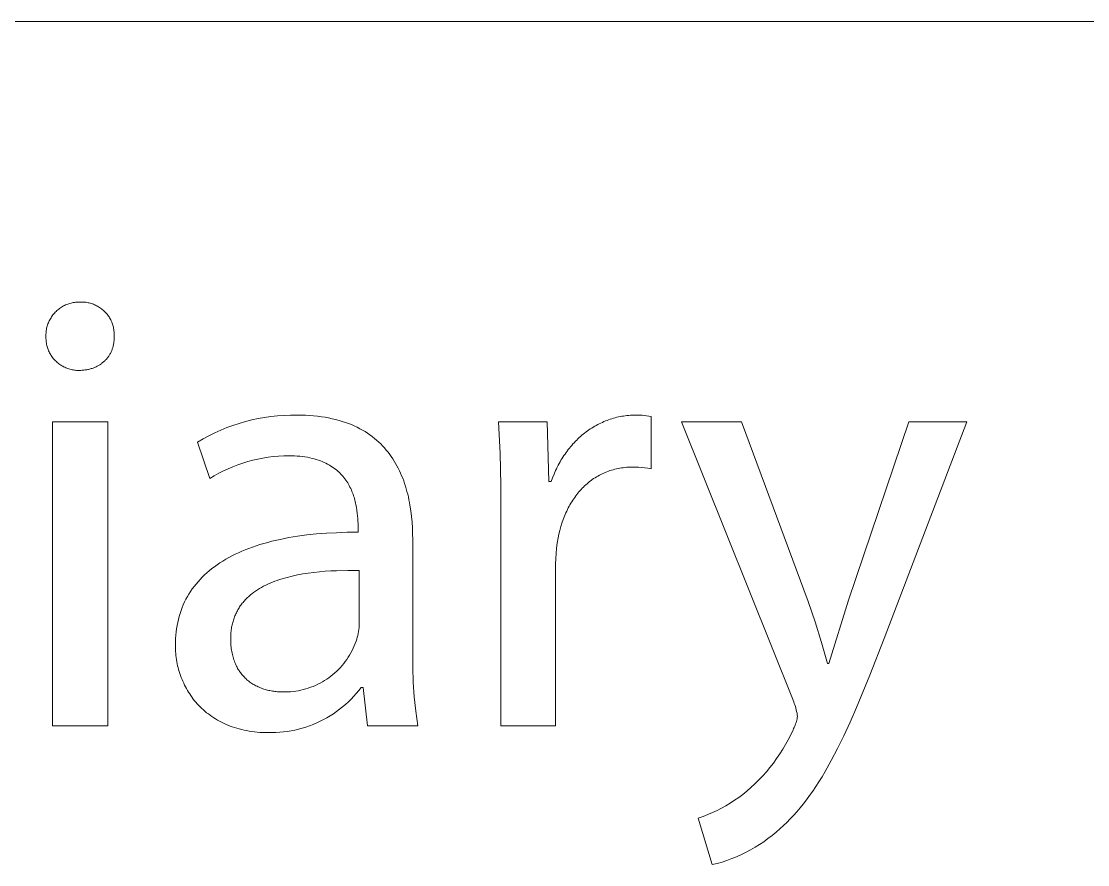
# Model space of a CAD drawing. Header units: millimetres. Extents: x -2542 to 6192, y -257 to 5845.
# Drawn here: x 5660.4 to 5808.9, y 602.4 to 719.8 of the extents above; entities that cross this region are included whole.
import ezdxf

# ---------------------------------------------------------------- set-up
doc = ezdxf.new("R2010")
doc.units = ezdxf.units.MM
doc.header["$MEASUREMENT"] = 0
doc.layers.add('Domyślny', color=7, linetype='Continuous', true_color=0x000000)

msp = doc.modelspace()

# ---------------------------------------------------------------- linework, layer by layer
at = {"layer": 'Domyślny', "color": 18, "lineweight": 15, "true_color": 0x000000}
for p, q in [((6183.9, 719.77), (2891.58, 719.77)), ((5666.82, 680.4), (5666.97, 680.45)), ((5666.97, 680.45), (5667.12, 680.5)), ((5667.12, 680.5), (5667.28, 680.54)), ((5667.28, 680.54), (5667.43, 680.58)), ((5667.43, 680.58), (5667.59, 680.61)), ((5667.59, 680.61), (5667.75, 680.64)), ((5667.75, 680.64), (5667.91, 680.66)), ((5667.91, 680.66), (5668.07, 680.67)), ((5668.07, 680.67), (5668.23, 680.68)), ((5668.23, 680.68), (5668.39, 680.68)), ((5668.39, 680.68), (5668.55, 680.68)), ((5668.55, 680.68), (5668.71, 680.69)), ((5668.71, 680.69), (5668.87, 680.69)), ((5668.87, 680.69), (5669.02, 680.68)), ((5669.02, 680.68), (5669.18, 680.67)), ((5669.18, 680.67), (5669.34, 680.65)), ((5669.34, 680.65), (5669.49, 680.63)), ((5669.49, 680.63), (5669.65, 680.6)), ((5669.65, 680.6), (5669.8, 680.56)), ((5669.8, 680.56), (5669.96, 680.53)), ((5669.96, 680.53), (5670.11, 680.48)), ((5670.11, 680.48), (5670.26, 680.43)), ((5670.26, 680.43), (5670.41, 680.38)), ((5664.76, 678.91), (5664.86, 679.03)), ((5664.86, 679.03), (5664.97, 679.15)), ((5664.97, 679.15), (5665.08, 679.27)), ((5665.08, 679.27), (5665.19, 679.38)), ((5665.19, 679.38), (5665.31, 679.49)), ((5665.31, 679.49), (5665.43, 679.6)), ((5665.43, 679.6), (5665.56, 679.7)), ((5665.56, 679.7), (5665.68, 679.8)), ((5665.68, 679.8), (5665.82, 679.89)), ((5665.82, 679.89), (5665.95, 679.98)), ((5665.95, 679.98), (5666.09, 680.06)), ((5666.09, 680.06), (5666.23, 680.14)), ((5666.23, 680.14), (5666.37, 680.21)), ((5666.37, 680.21), (5666.52, 680.28)), ((5666.52, 680.28), (5666.67, 680.34)), ((5666.67, 680.34), (5666.82, 680.4)), ((5670.41, 680.38), (5670.55, 680.32)), ((5670.55, 680.32), (5670.69, 680.25)), ((5670.69, 680.25), (5670.84, 680.18)), ((5670.84, 680.18), (5670.98, 680.11)), ((5670.98, 680.11), (5671.11, 680.03)), ((5671.11, 680.03), (5671.25, 679.94)), ((5671.25, 679.94), (5671.38, 679.86)), ((5671.38, 679.86), (5671.5, 679.76)), ((5671.5, 679.76), (5671.63, 679.66)), ((5671.63, 679.66), (5671.75, 679.56)), ((5671.75, 679.56), (5671.86, 679.46)), ((5671.86, 679.46), (5671.98, 679.35)), ((5671.98, 679.35), (5672.09, 679.23)), ((5672.09, 679.23), (5672.19, 679.12)), ((5672.19, 679.12), (5672.29, 678.99)), ((5672.29, 678.99), (5672.39, 678.87)), ((5663.96, 677.34), (5664.01, 677.5)), ((5664.01, 677.5), (5664.06, 677.65)), ((5664.06, 677.65), (5664.12, 677.8)), ((5664.12, 677.8), (5664.18, 677.95)), ((5664.18, 677.95), (5664.25, 678.09)), ((5664.25, 678.09), (5664.32, 678.23)), ((5664.32, 678.23), (5664.4, 678.37)), ((5664.4, 678.37), (5664.49, 678.51)), ((5664.49, 678.51), (5664.57, 678.65)), ((5664.57, 678.65), (5664.67, 678.78)), ((5664.67, 678.78), (5664.76, 678.91)), ((5672.39, 678.87), (5672.48, 678.74)), ((5672.48, 678.74), (5672.57, 678.61)), ((5672.57, 678.61), (5672.65, 678.48)), ((5672.65, 678.48), (5672.73, 678.34)), ((5672.73, 678.34), (5672.81, 678.2)), ((5672.81, 678.2), (5672.87, 678.06)), ((5672.87, 678.06), (5672.94, 677.91)), ((5672.94, 677.91), (5673, 677.77)), ((5673, 677.77), (5673.05, 677.62)), ((5673.05, 677.62), (5673.1, 677.47)), ((5673.1, 677.47), (5673.14, 677.32)), ((5663.78, 676.23), (5663.79, 676.39)), ((5663.78, 676.07), (5663.78, 676.23)), ((5663.78, 675.91), (5663.78, 676.07)), ((5663.79, 676.39), (5663.81, 676.55)), ((5663.81, 676.55), (5663.83, 676.71)), ((5663.83, 676.71), (5663.85, 676.87)), ((5663.85, 676.87), (5663.88, 677.03)), ((5663.88, 677.03), (5663.92, 677.19)), ((5663.92, 677.19), (5663.96, 677.34)), ((5673.14, 677.32), (5673.18, 677.17)), ((5673.18, 677.17), (5673.21, 677.01)), ((5673.21, 677.01), (5673.24, 676.86)), ((5673.24, 676.86), (5673.26, 676.7)), ((5673.26, 676.7), (5673.28, 676.54)), ((5673.28, 676.54), (5673.29, 676.39)), ((5673.29, 676.39), (5673.3, 676.23)), ((5673.3, 676.07), (5673.29, 675.91)), ((5673.3, 676.23), (5673.3, 676.07)), ((5663.78, 675.76), (5663.78, 675.91)), ((5663.78, 675.6), (5663.78, 675.76)), ((5663.79, 675.44), (5663.78, 675.6)), ((5663.8, 675.28), (5663.79, 675.44)), ((5663.82, 675.13), (5663.8, 675.28)), ((5663.84, 674.97), (5663.82, 675.13)), ((5663.87, 674.82), (5663.84, 674.97)), ((5663.9, 674.66), (5663.87, 674.82)), ((5663.94, 674.51), (5663.9, 674.66)), ((5663.98, 674.36), (5663.94, 674.51)), ((5673.13, 674.49), (5673.1, 674.38)), ((5673.16, 674.6), (5673.13, 674.49)), ((5673.19, 674.72), (5673.16, 674.6)), ((5673.21, 674.83), (5673.19, 674.72)), ((5673.23, 674.95), (5673.21, 674.83)), ((5673.25, 675.07), (5673.23, 674.95)), ((5673.26, 675.18), (5673.25, 675.07)), ((5673.28, 675.3), (5673.26, 675.18)), ((5673.29, 675.54), (5673.28, 675.42)), ((5673.28, 675.42), (5673.28, 675.3)), ((5673.29, 675.91), (5673.29, 675.79)), ((5673.29, 675.79), (5673.29, 675.67)), ((5673.29, 675.67), (5673.29, 675.54)), ((5664.03, 674.21), (5663.98, 674.36)), ((5664.09, 674.07), (5664.03, 674.21)), ((5664.15, 673.92), (5664.09, 674.07)), ((5664.21, 673.78), (5664.15, 673.92)), ((5664.28, 673.64), (5664.21, 673.78)), ((5664.36, 673.5), (5664.28, 673.64)), ((5664.44, 673.36), (5664.36, 673.5)), ((5664.52, 673.23), (5664.44, 673.36)), ((5664.61, 673.1), (5664.52, 673.23)), ((5664.7, 672.97), (5664.61, 673.1)), ((5672.46, 673.06), (5672.39, 672.97)), ((5672.53, 673.16), (5672.46, 673.06)), ((5672.59, 673.25), (5672.53, 673.16)), ((5672.65, 673.34), (5672.59, 673.25)), ((5672.7, 673.44), (5672.65, 673.34)), ((5672.76, 673.54), (5672.7, 673.44)), ((5672.81, 673.64), (5672.76, 673.54)), ((5672.86, 673.74), (5672.81, 673.64)), ((5672.91, 673.84), (5672.86, 673.74)), ((5672.95, 673.95), (5672.91, 673.84)), ((5672.99, 674.06), (5672.95, 673.95)), ((5673.03, 674.16), (5672.99, 674.06)), ((5673.07, 674.27), (5673.03, 674.16)), ((5673.1, 674.38), (5673.07, 674.27)), ((5664.8, 672.85), (5664.7, 672.97)), ((5664.9, 672.73), (5664.8, 672.85)), ((5665.01, 672.61), (5664.9, 672.73)), ((5665.11, 672.5), (5665.01, 672.61)), ((5665.23, 672.39), (5665.11, 672.5)), ((5665.35, 672.28), (5665.23, 672.39)), ((5665.47, 672.18), (5665.35, 672.28)), ((5665.59, 672.09), (5665.47, 672.18)), ((5665.72, 671.99), (5665.59, 672.09)), ((5665.85, 671.91), (5665.72, 671.99)), ((5665.98, 671.82), (5665.85, 671.91)), ((5666.12, 671.74), (5665.98, 671.82)), ((5666.25, 671.67), (5666.12, 671.74)), ((5666.4, 671.6), (5666.25, 671.67)), ((5666.54, 671.54), (5666.4, 671.6)), ((5666.69, 671.48), (5666.54, 671.54)), ((5670.46, 671.54), (5670.34, 671.5)), ((5670.57, 671.59), (5670.46, 671.54)), ((5670.68, 671.63), (5670.57, 671.59)), ((5670.79, 671.69), (5670.68, 671.63)), ((5670.9, 671.74), (5670.79, 671.69)), ((5671.01, 671.79), (5670.9, 671.74)), ((5671.11, 671.85), (5671.01, 671.79)), ((5671.21, 671.91), (5671.11, 671.85)), ((5671.31, 671.97), (5671.21, 671.91)), ((5671.41, 672.04), (5671.31, 671.97)), ((5671.5, 672.11), (5671.41, 672.04)), ((5671.59, 672.17), (5671.5, 672.11)), ((5671.68, 672.25), (5671.59, 672.17)), ((5671.77, 672.32), (5671.68, 672.25)), ((5671.86, 672.39), (5671.77, 672.32)), ((5671.94, 672.47), (5671.86, 672.39)), ((5672.02, 672.55), (5671.94, 672.47)), ((5672.1, 672.63), (5672.02, 672.55)), ((5672.18, 672.71), (5672.1, 672.63)), ((5672.25, 672.8), (5672.18, 672.71)), ((5672.32, 672.89), (5672.25, 672.8)), ((5672.39, 672.97), (5672.32, 672.89)), ((5666.83, 671.42), (5666.69, 671.48)), ((5666.98, 671.37), (5666.83, 671.42)), ((5667.13, 671.33), (5666.98, 671.37)), ((5667.29, 671.29), (5667.13, 671.33)), ((5667.44, 671.26), (5667.29, 671.29)), ((5667.59, 671.23), (5667.44, 671.26)), ((5667.75, 671.21), (5667.59, 671.23)), ((5667.91, 671.19), (5667.75, 671.21)), ((5668.06, 671.18), (5667.91, 671.19)), ((5668.22, 671.17), (5668.06, 671.18)), ((5668.38, 671.17), (5668.22, 671.17)), ((5668.52, 671.17), (5668.38, 671.17)), ((5668.66, 671.18), (5668.52, 671.17)), ((5668.8, 671.19), (5668.66, 671.18)), ((5668.94, 671.2), (5668.8, 671.19)), ((5669.08, 671.21), (5668.94, 671.2)), ((5669.21, 671.23), (5669.08, 671.21)), ((5669.35, 671.24), (5669.21, 671.23)), ((5669.48, 671.27), (5669.35, 671.24)), ((5669.61, 671.29), (5669.48, 671.27)), ((5669.73, 671.32), (5669.61, 671.29)), ((5669.86, 671.35), (5669.73, 671.32)), ((5669.98, 671.38), (5669.86, 671.35)), ((5670.1, 671.42), (5669.98, 671.38)), ((5670.22, 671.46), (5670.1, 671.42)), ((5670.34, 671.5), (5670.22, 671.46)), ((5691.57, 664.04), (5692.45, 664.27)), ((5692.45, 664.27), (5693.34, 664.46)), ((5693.34, 664.46), (5694.23, 664.62)), ((5694.23, 664.62), (5695.13, 664.75)), ((5695.13, 664.75), (5696.04, 664.85)), ((5696.04, 664.85), (5696.95, 664.91)), ((5696.95, 664.91), (5697.86, 664.95)), ((5697.86, 664.95), (5698.77, 664.95)), ((5698.77, 664.95), (5699.37, 664.94)), ((5699.37, 664.94), (5699.95, 664.93)), ((5699.95, 664.93), (5700.52, 664.89)), ((5700.52, 664.89), (5701.08, 664.85)), ((5701.08, 664.85), (5701.62, 664.79)), ((5701.62, 664.79), (5702.15, 664.73)), ((5702.15, 664.73), (5702.67, 664.65)), ((5702.67, 664.65), (5703.17, 664.56)), ((5703.17, 664.56), (5703.66, 664.45)), ((5703.66, 664.45), (5704.14, 664.34)), ((5704.14, 664.34), (5704.61, 664.22)), ((5704.61, 664.22), (5705.06, 664.08)), ((5741.52, 664.04), (5741.74, 664.13)), ((5741.74, 664.13), (5741.96, 664.22)), ((5741.96, 664.22), (5742.18, 664.3)), ((5742.18, 664.3), (5742.41, 664.37)), ((5742.41, 664.37), (5742.63, 664.45)), ((5742.63, 664.45), (5742.86, 664.51)), ((5742.86, 664.51), (5743.09, 664.58)), ((5743.09, 664.58), (5743.32, 664.64)), ((5743.32, 664.64), (5743.55, 664.69)), ((5743.55, 664.69), (5743.78, 664.74)), ((5743.78, 664.74), (5744.02, 664.78)), ((5744.02, 664.78), (5744.25, 664.82)), ((5744.25, 664.82), (5744.49, 664.85)), ((5744.49, 664.85), (5744.73, 664.88)), ((5744.73, 664.88), (5744.97, 664.9)), ((5744.97, 664.9), (5745.21, 664.92)), ((5745.21, 664.92), (5745.45, 664.93)), ((5745.45, 664.93), (5745.69, 664.94)), ((5745.69, 664.94), (5745.93, 664.94)), ((5745.93, 664.94), (5746.24, 664.94)), ((5746.24, 664.94), (5746.55, 664.94)), ((5746.55, 664.94), (5746.86, 664.92)), ((5746.86, 664.92), (5747.17, 664.89)), ((5747.17, 664.89), (5747.47, 664.85)), ((5747.47, 664.85), (5747.78, 664.8)), ((5747.78, 664.8), (5748.08, 664.74)), ((5748.08, 664.74), (5748.08, 657.47)), ((5664.71, 664.02), (5672.42, 664.02)), ((5664.71, 621.7), (5664.71, 664.02)), ((5672.42, 664.02), (5672.42, 621.7)), ((5687.3, 662.48), (5688.13, 662.85)), ((5688.13, 662.85), (5688.97, 663.2)), ((5688.97, 663.2), (5689.83, 663.51)), ((5689.83, 663.51), (5690.69, 663.79)), ((5690.69, 663.79), (5691.57, 664.04)), ((5705.06, 664.08), (5705.5, 663.94)), ((5705.5, 663.94), (5705.93, 663.78)), ((5705.93, 663.78), (5706.34, 663.62)), ((5706.34, 663.62), (5706.74, 663.44)), ((5706.74, 663.44), (5707.13, 663.26)), ((5707.13, 663.26), (5707.51, 663.06)), ((5707.51, 663.06), (5707.88, 662.86)), ((5707.88, 662.86), (5708.24, 662.65)), ((5708.24, 662.65), (5708.58, 662.43)), ((5727.05, 659.62), (5726.82, 664.01)), ((5726.82, 664.01), (5733.6, 664.01)), ((5733.6, 664.01), (5733.83, 655.7)), ((5739.03, 662.6), (5739.22, 662.74)), ((5739.22, 662.74), (5739.42, 662.88)), ((5739.42, 662.88), (5739.62, 663.02)), ((5739.62, 663.02), (5739.82, 663.15)), ((5739.82, 663.15), (5740.03, 663.27)), ((5740.03, 663.27), (5740.24, 663.4)), ((5740.24, 663.4), (5740.44, 663.51)), ((5740.44, 663.51), (5740.65, 663.63)), ((5740.65, 663.63), (5740.87, 663.74)), ((5740.87, 663.74), (5741.08, 663.84)), ((5741.08, 663.84), (5741.3, 663.94)), ((5741.3, 663.94), (5741.52, 664.04)), ((5767.96, 625.02), (5752.31, 664.02)), ((5752.31, 664.02), (5760.68, 664.02)), ((5760.68, 664.02), (5769.96, 639.01)), ((5775.58, 639.18), (5783.98, 664.02)), ((5792.09, 664.02), (5780.58, 633.86)), ((5783.98, 664.02), (5792.09, 664.02)), ((5684.89, 661.2), (5685.68, 661.65)), ((5686.61, 656.14), (5684.89, 661.2)), ((5685.68, 661.65), (5686.48, 662.08)), ((5686.48, 662.08), (5687.3, 662.48)), ((5708.58, 662.43), (5708.92, 662.2)), ((5708.92, 662.2), (5709.24, 661.96)), ((5709.24, 661.96), (5709.55, 661.71)), ((5709.55, 661.71), (5709.85, 661.46)), ((5709.85, 661.46), (5710.14, 661.2)), ((5710.14, 661.2), (5710.42, 660.93)), ((5737.21, 660.93), (5737.38, 661.11)), ((5737.38, 661.11), (5737.55, 661.3)), ((5737.55, 661.3), (5737.73, 661.47)), ((5737.73, 661.47), (5737.9, 661.64)), ((5737.9, 661.64), (5738.08, 661.81)), ((5738.08, 661.81), (5738.27, 661.98)), ((5738.27, 661.98), (5738.45, 662.14)), ((5738.45, 662.14), (5738.64, 662.3)), ((5738.64, 662.3), (5738.83, 662.45)), ((5738.83, 662.45), (5739.03, 662.6)), ((5710.42, 660.93), (5710.69, 660.66)), ((5710.69, 660.66), (5710.95, 660.37)), ((5710.95, 660.37), (5711.2, 660.08)), ((5711.2, 660.08), (5711.44, 659.79)), ((5711.44, 659.79), (5711.68, 659.48)), ((5736.1, 659.53), (5736.25, 659.74)), ((5736.25, 659.74), (5736.4, 659.95)), ((5736.4, 659.95), (5736.56, 660.15)), ((5736.56, 660.15), (5736.71, 660.35)), ((5736.71, 660.35), (5736.88, 660.55)), ((5736.88, 660.55), (5737.04, 660.74)), ((5737.04, 660.74), (5737.21, 660.93)), ((5691.21, 658.27), (5690.52, 658.03)), ((5691.9, 658.48), (5691.21, 658.27)), ((5692.6, 658.66), (5691.9, 658.48)), ((5693.31, 658.83), (5692.6, 658.66)), ((5694.02, 658.96), (5693.31, 658.83)), ((5694.74, 659.08), (5694.02, 658.96)), ((5695.46, 659.17), (5694.74, 659.08)), ((5696.18, 659.23), (5695.46, 659.17)), ((5696.91, 659.27), (5696.18, 659.23)), ((5697.63, 659.28), (5696.91, 659.27)), ((5698.03, 659.27), (5697.63, 659.28)), ((5698.42, 659.26), (5698.03, 659.27)), ((5698.8, 659.24), (5698.42, 659.26)), ((5699.17, 659.21), (5698.8, 659.24)), ((5699.52, 659.17), (5699.17, 659.21)), ((5699.87, 659.12), (5699.52, 659.17)), ((5700.21, 659.07), (5699.87, 659.12)), ((5700.53, 659), (5700.21, 659.07)), ((5700.85, 658.93), (5700.53, 659)), ((5701.16, 658.85), (5700.85, 658.93)), ((5701.45, 658.77), (5701.16, 658.85)), ((5701.74, 658.68), (5701.45, 658.77)), ((5702.02, 658.58), (5701.74, 658.68)), ((5702.28, 658.47), (5702.02, 658.58)), ((5702.54, 658.36), (5702.28, 658.47)), ((5702.79, 658.24), (5702.54, 658.36)), ((5703.03, 658.12), (5702.79, 658.24)), ((5711.68, 659.48), (5711.9, 659.17)), ((5711.9, 659.17), (5712.11, 658.86)), ((5712.11, 658.86), (5712.31, 658.54)), ((5712.31, 658.54), (5712.5, 658.21)), ((5712.5, 658.21), (5712.69, 657.88)), ((5727.16, 655.21), (5727.05, 659.62)), ((5735.15, 657.96), (5735.27, 658.2)), ((5735.27, 658.2), (5735.4, 658.43)), ((5735.4, 658.43), (5735.53, 658.66)), ((5735.53, 658.66), (5735.67, 658.88)), ((5735.67, 658.88), (5735.81, 659.1)), ((5735.81, 659.1), (5735.95, 659.32)), ((5735.95, 659.32), (5736.1, 659.53)), ((5687.87, 656.86), (5687.23, 656.51)), ((5688.52, 657.19), (5687.87, 656.86)), ((5689.17, 657.49), (5688.52, 657.19)), ((5689.84, 657.77), (5689.17, 657.49)), ((5690.52, 658.03), (5689.84, 657.77)), ((5703.27, 657.99), (5703.03, 658.12)), ((5703.49, 657.86), (5703.27, 657.99)), ((5703.7, 657.72), (5703.49, 657.86)), ((5703.91, 657.57), (5703.7, 657.72)), ((5704.11, 657.42), (5703.91, 657.57)), ((5704.3, 657.27), (5704.11, 657.42)), ((5704.49, 657.11), (5704.3, 657.27)), ((5704.66, 656.94), (5704.49, 657.11)), ((5704.83, 656.78), (5704.66, 656.94)), ((5704.99, 656.61), (5704.83, 656.78)), ((5712.69, 657.88), (5712.87, 657.54)), ((5712.87, 657.54), (5713.03, 657.2)), ((5713.03, 657.2), (5713.19, 656.85)), ((5713.19, 656.85), (5713.34, 656.5)), ((5734.37, 656.22), (5734.57, 656.73)), ((5734.57, 656.73), (5734.79, 657.23)), ((5734.79, 657.23), (5734.91, 657.48)), ((5734.91, 657.48), (5735.02, 657.72)), ((5735.02, 657.72), (5735.15, 657.96)), ((5741.08, 656.68), (5740.88, 656.58)), ((5741.29, 656.78), (5741.08, 656.68)), ((5741.5, 656.88), (5741.29, 656.78)), ((5741.71, 656.97), (5741.5, 656.88)), ((5741.92, 657.06), (5741.71, 656.97)), ((5742.14, 657.14), (5741.92, 657.06)), ((5742.36, 657.22), (5742.14, 657.14)), ((5742.59, 657.29), (5742.36, 657.22)), ((5742.81, 657.35), (5742.59, 657.29)), ((5743.04, 657.41), (5742.81, 657.35)), ((5743.27, 657.47), (5743.04, 657.41)), ((5743.5, 657.52), (5743.27, 657.47)), ((5743.74, 657.56), (5743.5, 657.52)), ((5743.98, 657.6), (5743.74, 657.56)), ((5744.22, 657.63), (5743.98, 657.6)), ((5744.46, 657.66), (5744.22, 657.63)), ((5744.71, 657.68), (5744.46, 657.66)), ((5744.96, 657.69), (5744.71, 657.68)), ((5745.21, 657.7), (5744.96, 657.69)), ((5745.47, 657.7), (5745.21, 657.7)), ((5745.9, 657.7), (5745.47, 657.7)), ((5746.34, 657.68), (5745.9, 657.7)), ((5746.78, 657.65), (5746.34, 657.68)), ((5747.22, 657.6), (5746.78, 657.65)), ((5747.65, 657.54), (5747.22, 657.6)), ((5748.08, 657.47), (5747.65, 657.54)), ((5687.23, 656.51), (5686.61, 656.14)), ((5705.15, 656.43), (5704.99, 656.61)), ((5705.29, 656.25), (5705.15, 656.43)), ((5705.43, 656.07), (5705.29, 656.25)), ((5705.57, 655.89), (5705.43, 656.07)), ((5705.69, 655.7), (5705.57, 655.89)), ((5705.82, 655.51), (5705.69, 655.7)), ((5705.93, 655.32), (5705.82, 655.51)), ((5706.04, 655.13), (5705.93, 655.32)), ((5713.34, 656.5), (5713.49, 656.15)), ((5713.49, 656.15), (5713.62, 655.79)), ((5713.62, 655.79), (5713.75, 655.42)), ((5713.75, 655.42), (5713.87, 655.06)), ((5727.17, 650.81), (5727.16, 655.21)), ((5733.83, 655.7), (5734.18, 655.7)), ((5734.18, 655.7), (5734.37, 656.22)), ((5739, 655.25), (5738.83, 655.09)), ((5739.18, 655.4), (5739, 655.25)), ((5739.35, 655.55), (5739.18, 655.4)), ((5739.53, 655.7), (5739.35, 655.55)), ((5739.72, 655.84), (5739.53, 655.7)), ((5739.9, 655.97), (5739.72, 655.84)), ((5740.09, 656.1), (5739.9, 655.97)), ((5740.28, 656.23), (5740.09, 656.1)), ((5740.48, 656.35), (5740.28, 656.23)), ((5740.68, 656.46), (5740.48, 656.35)), ((5740.88, 656.58), (5740.68, 656.46)), ((5706.14, 654.93), (5706.04, 655.13)), ((5706.24, 654.73), (5706.14, 654.93)), ((5706.33, 654.53), (5706.24, 654.73)), ((5706.42, 654.33), (5706.33, 654.53)), ((5706.5, 654.13), (5706.42, 654.33)), ((5706.57, 653.93), (5706.5, 654.13)), ((5706.64, 653.73), (5706.57, 653.93)), ((5706.71, 653.52), (5706.64, 653.73)), ((5713.87, 655.06), (5713.98, 654.68)), ((5713.98, 654.68), (5714.08, 654.31)), ((5714.08, 654.31), (5714.18, 653.93)), ((5714.18, 653.93), (5714.27, 653.55)), ((5737.59, 653.69), (5737.45, 653.49)), ((5737.73, 653.88), (5737.59, 653.69)), ((5737.88, 654.06), (5737.73, 653.88)), ((5738.03, 654.25), (5737.88, 654.06)), ((5738.18, 654.42), (5738.03, 654.25)), ((5738.34, 654.6), (5738.18, 654.42)), ((5738.5, 654.77), (5738.34, 654.6)), ((5738.67, 654.93), (5738.5, 654.77)), ((5738.83, 655.09), (5738.67, 654.93)), ((5706.77, 653.32), (5706.71, 653.52)), ((5706.83, 653.12), (5706.77, 653.32)), ((5706.88, 652.91), (5706.83, 653.12)), ((5706.93, 652.71), (5706.88, 652.91)), ((5706.97, 652.51), (5706.93, 652.71)), ((5707.05, 652.1), (5706.97, 652.51)), ((5714.27, 653.55), (5714.35, 653.17)), ((5714.35, 653.17), (5714.43, 652.78)), ((5714.43, 652.78), (5714.5, 652.4)), ((5714.5, 652.4), (5714.62, 651.62)), ((5736.67, 652.25), (5736.56, 652.04)), ((5736.79, 652.47), (5736.67, 652.25)), ((5736.92, 652.68), (5736.79, 652.47)), ((5737.04, 652.89), (5736.92, 652.68)), ((5737.17, 653.1), (5737.04, 652.89)), ((5737.31, 653.3), (5737.17, 653.1)), ((5737.45, 653.49), (5737.31, 653.3)), ((5707.11, 651.71), (5707.05, 652.1)), ((5707.16, 651.31), (5707.11, 651.71)), ((5707.2, 650.93), (5707.16, 651.31)), ((5707.23, 650.56), (5707.2, 650.93)), ((5714.62, 651.62), (5714.72, 650.83)), ((5714.72, 650.83), (5714.79, 650.04)), ((5727.17, 621.7), (5727.17, 650.81)), ((5736.03, 650.89), (5735.93, 650.65)), ((5736.13, 651.13), (5736.03, 650.89)), ((5736.23, 651.36), (5736.13, 651.13)), ((5736.33, 651.59), (5736.23, 651.36)), ((5736.44, 651.81), (5736.33, 651.59)), ((5736.56, 652.04), (5736.44, 651.81)), ((5707.25, 650.19), (5707.23, 650.56)), ((5707.26, 649.84), (5707.25, 650.19)), ((5707.26, 649.51), (5707.26, 649.84)), ((5707.26, 648.63), (5707.26, 649.51)), ((5714.79, 650.04), (5714.84, 649.24)), ((5714.84, 649.24), (5714.87, 648.44)), ((5735.51, 649.42), (5735.37, 648.9)), ((5735.67, 649.92), (5735.51, 649.42)), ((5735.84, 650.41), (5735.67, 649.92)), ((5735.93, 650.65), (5735.84, 650.41)), ((5696.4, 647.65), (5697.6, 647.89)), ((5697.6, 647.89), (5698.85, 648.09)), ((5698.85, 648.09), (5700.14, 648.26)), ((5700.14, 648.26), (5701.48, 648.4)), ((5701.48, 648.4), (5702.86, 648.51)), ((5702.86, 648.51), (5704.28, 648.58)), ((5704.28, 648.58), (5705.75, 648.63)), ((5705.75, 648.63), (5707.26, 648.63)), ((5714.87, 648.44), (5714.88, 647.65)), ((5735.14, 647.84), (5735.02, 647.13)), ((5735.25, 648.38), (5735.14, 647.84)), ((5735.37, 648.9), (5735.25, 648.38)), ((5691.54, 646.19), (5692.04, 646.39)), ((5692.04, 646.39), (5692.54, 646.57)), ((5692.54, 646.57), (5693.06, 646.75)), ((5693.06, 646.75), (5693.59, 646.92)), ((5693.59, 646.92), (5694.13, 647.08)), ((5694.13, 647.08), (5694.68, 647.23)), ((5694.68, 647.23), (5695.24, 647.38)), ((5695.24, 647.38), (5696.4, 647.65)), ((5714.88, 647.65), (5714.88, 631.82)), ((5734.93, 646.41), (5734.86, 645.69)), ((5735.02, 647.13), (5734.93, 646.41)), ((5688.42, 644.63), (5688.83, 644.87)), ((5688.83, 644.87), (5689.25, 645.11)), ((5689.25, 645.11), (5689.68, 645.35)), ((5689.68, 645.35), (5690.13, 645.57)), ((5690.13, 645.57), (5690.59, 645.78)), ((5690.59, 645.78), (5691.06, 645.99)), ((5691.06, 645.99), (5691.54, 646.19)), ((5734.81, 644.96), (5734.79, 644.24)), ((5734.86, 645.69), (5734.81, 644.96)), ((5686.54, 643.28), (5686.89, 643.57)), ((5686.89, 643.57), (5687.25, 643.84)), ((5687.25, 643.84), (5687.63, 644.11)), ((5687.63, 644.11), (5688.02, 644.37)), ((5688.02, 644.37), (5688.42, 644.63)), ((5704.26, 643.29), (5703.46, 643.25)), ((5705.85, 643.32), (5704.26, 643.29)), ((5707.43, 643.31), (5705.85, 643.32)), ((5707.43, 635.93), (5707.43, 643.31)), ((5734.79, 644.24), (5734.79, 621.7)), ((5684.97, 641.75), (5685.26, 642.07)), ((5685.26, 642.07), (5685.56, 642.39)), ((5685.56, 642.39), (5685.87, 642.69)), ((5685.87, 642.69), (5686.2, 642.99)), ((5686.2, 642.99), (5686.54, 643.28)), ((5695.66, 641.81), (5695.33, 641.68)), ((5695.99, 641.93), (5695.66, 641.81)), ((5696.33, 642.05), (5695.99, 641.93)), ((5696.67, 642.15), (5696.33, 642.05)), ((5697.01, 642.26), (5696.67, 642.15)), ((5697.37, 642.35), (5697.01, 642.26)), ((5698.08, 642.53), (5697.37, 642.35)), ((5698.82, 642.69), (5698.08, 642.53)), ((5699.57, 642.83), (5698.82, 642.69)), ((5700.33, 642.95), (5699.57, 642.83)), ((5701.1, 643.05), (5700.33, 642.95)), ((5701.88, 643.13), (5701.1, 643.05)), ((5702.67, 643.2), (5701.88, 643.13)), ((5703.46, 643.25), (5702.67, 643.2)), ((5683.71, 640.04), (5683.93, 640.4)), ((5683.93, 640.4), (5684.17, 640.75)), ((5684.17, 640.75), (5684.43, 641.09)), ((5684.43, 641.09), (5684.69, 641.43)), ((5684.69, 641.43), (5684.97, 641.75)), ((5692.98, 640.44), (5692.72, 640.26)), ((5693.25, 640.62), (5692.98, 640.44)), ((5693.52, 640.79), (5693.25, 640.62)), ((5693.81, 640.96), (5693.52, 640.79)), ((5694.1, 641.12), (5693.81, 640.96)), ((5694.4, 641.27), (5694.1, 641.12)), ((5694.7, 641.41), (5694.4, 641.27)), ((5695.02, 641.55), (5694.7, 641.41)), ((5695.33, 641.68), (5695.02, 641.55)), ((5682.92, 638.54), (5683.1, 638.93)), ((5683.1, 638.93), (5683.29, 639.31)), ((5683.29, 639.31), (5683.49, 639.68)), ((5683.49, 639.68), (5683.71, 640.04)), ((5691.24, 638.87), (5691.14, 638.75)), ((5691.34, 638.99), (5691.24, 638.87)), ((5691.44, 639.1), (5691.34, 638.99)), ((5691.54, 639.22), (5691.44, 639.1)), ((5691.65, 639.33), (5691.54, 639.22)), ((5691.76, 639.44), (5691.65, 639.33)), ((5691.87, 639.55), (5691.76, 639.44)), ((5691.99, 639.66), (5691.87, 639.55)), ((5692.1, 639.76), (5691.99, 639.66)), ((5692.22, 639.86), (5692.1, 639.76)), ((5692.34, 639.96), (5692.22, 639.86)), ((5692.46, 640.06), (5692.34, 639.96)), ((5692.72, 640.26), (5692.46, 640.06)), ((5769.96, 639.01), (5770.94, 636.15)), ((5772.84, 630.37), (5775.58, 639.18)), ((5682.35, 636.93), (5682.47, 637.35)), ((5682.47, 637.35), (5682.61, 637.75)), ((5682.61, 637.75), (5682.76, 638.15)), ((5682.76, 638.15), (5682.92, 638.54)), ((5690.31, 637.43), (5690.24, 637.29)), ((5690.38, 637.58), (5690.31, 637.43)), ((5690.45, 637.71), (5690.38, 637.58)), ((5690.53, 637.85), (5690.45, 637.71)), ((5690.61, 637.98), (5690.53, 637.85)), ((5690.69, 638.12), (5690.61, 637.98)), ((5690.77, 638.25), (5690.69, 638.12)), ((5690.86, 638.38), (5690.77, 638.25)), ((5690.95, 638.5), (5690.86, 638.38)), ((5691.04, 638.63), (5690.95, 638.5)), ((5691.14, 638.75), (5691.04, 638.63)), ((5682.05, 635.65), (5682.14, 636.08)), ((5682.14, 636.08), (5682.23, 636.51)), ((5682.23, 636.51), (5682.35, 636.93)), ((5689.76, 635.91), (5689.72, 635.74)), ((5689.8, 636.07), (5689.76, 635.91)), ((5689.85, 636.23), (5689.8, 636.07)), ((5689.89, 636.39), (5689.85, 636.23)), ((5689.94, 636.54), (5689.89, 636.39)), ((5690, 636.7), (5689.94, 636.54)), ((5690.05, 636.85), (5690, 636.7)), ((5690.11, 637), (5690.05, 636.85)), ((5690.18, 637.15), (5690.11, 637)), ((5690.24, 637.29), (5690.18, 637.15)), ((5707.42, 635.65), (5707.43, 635.93)), ((5770.94, 636.15), (5771.84, 633.27)), ((5681.87, 634.31), (5681.92, 634.76)), ((5681.92, 634.76), (5681.98, 635.21)), ((5681.98, 635.21), (5682.05, 635.65)), ((5689.54, 634.52), (5689.53, 634.34)), ((5689.56, 634.7), (5689.54, 634.52)), ((5689.58, 634.88), (5689.56, 634.7)), ((5689.6, 635.06), (5689.58, 634.88)), ((5689.63, 635.23), (5689.6, 635.06)), ((5689.65, 635.41), (5689.63, 635.23)), ((5689.69, 635.58), (5689.65, 635.41)), ((5689.72, 635.74), (5689.69, 635.58)), ((5707.22, 634.28), (5707.28, 634.55)), ((5707.28, 634.55), (5707.33, 634.82)), ((5707.33, 634.82), (5707.37, 635.1)), ((5707.37, 635.1), (5707.4, 635.37)), ((5707.4, 635.37), (5707.42, 635.65)), ((5681.81, 632.9), (5681.82, 633.38)), ((5681.81, 632.61), (5681.81, 632.9)), ((5681.82, 633.38), (5681.84, 633.84)), ((5681.84, 633.84), (5681.87, 634.31)), ((5689.53, 634.34), (5689.52, 634.15)), ((5689.52, 634.15), (5689.52, 633.96)), ((5689.52, 633.96), (5689.52, 633.77)), ((5689.52, 633.77), (5689.52, 633.54)), ((5689.52, 633.54), (5689.53, 633.31)), ((5689.53, 633.31), (5689.54, 633.09)), ((5689.54, 633.09), (5689.56, 632.87)), ((5706.74, 632.81), (5706.87, 633.15)), ((5706.87, 633.15), (5707, 633.48)), ((5707, 633.48), (5707.08, 633.75)), ((5707.08, 633.75), (5707.16, 634.01)), ((5707.16, 634.01), (5707.22, 634.28)), ((5771.84, 633.27), (5772.67, 630.37)), ((5780.58, 633.86), (5778.58, 628.74)), ((5681.82, 632.33), (5681.81, 632.61)), ((5681.84, 632.04), (5681.82, 632.33)), ((5681.86, 631.76), (5681.84, 632.04)), ((5681.89, 631.47), (5681.86, 631.76)), ((5681.93, 631.19), (5681.89, 631.47)), ((5689.56, 632.87), (5689.58, 632.65)), ((5689.58, 632.65), (5689.6, 632.44)), ((5689.6, 632.44), (5689.63, 632.23)), ((5689.63, 632.23), (5689.67, 632.02)), ((5689.67, 632.02), (5689.71, 631.82)), ((5689.71, 631.82), (5689.75, 631.62)), ((5689.75, 631.62), (5689.8, 631.43)), ((5689.8, 631.43), (5689.85, 631.24)), ((5705.9, 631.23), (5706.09, 631.54)), ((5706.09, 631.54), (5706.27, 631.85)), ((5706.27, 631.85), (5706.43, 632.16)), ((5706.43, 632.16), (5706.59, 632.49)), ((5706.59, 632.49), (5706.74, 632.81)), ((5714.88, 631.82), (5714.88, 629.79)), ((5681.97, 630.91), (5681.93, 631.19)), ((5682.02, 630.62), (5681.97, 630.91)), ((5682.07, 630.34), (5682.02, 630.62)), ((5682.13, 630.06), (5682.07, 630.34)), ((5682.2, 629.79), (5682.13, 630.06)), ((5689.85, 631.24), (5689.91, 631.05)), ((5689.91, 631.05), (5689.97, 630.87)), ((5689.97, 630.87), (5690.03, 630.69)), ((5690.03, 630.69), (5690.1, 630.51)), ((5690.1, 630.51), (5690.17, 630.34)), ((5690.17, 630.34), (5690.24, 630.17)), ((5690.24, 630.17), (5690.32, 630.01)), ((5690.32, 630.01), (5690.41, 629.85)), ((5704.8, 629.81), (5705.04, 630.08)), ((5705.04, 630.08), (5705.27, 630.36)), ((5705.27, 630.36), (5705.49, 630.64)), ((5705.49, 630.64), (5705.7, 630.93)), ((5705.7, 630.93), (5705.9, 631.23)), ((5772.67, 630.37), (5772.84, 630.37)), ((5682.27, 629.51), (5682.2, 629.79)), ((5682.35, 629.24), (5682.27, 629.51)), ((5682.44, 628.96), (5682.35, 629.24)), ((5682.53, 628.69), (5682.44, 628.96)), ((5682.63, 628.42), (5682.53, 628.69)), ((5690.41, 629.85), (5690.49, 629.69)), ((5690.49, 629.69), (5690.58, 629.54)), ((5690.58, 629.54), (5690.68, 629.39)), ((5690.68, 629.39), (5690.77, 629.25)), ((5690.77, 629.25), (5690.88, 629.11)), ((5690.88, 629.11), (5690.98, 628.97)), ((5690.98, 628.97), (5691.09, 628.83)), ((5691.09, 628.83), (5691.2, 628.7)), ((5691.2, 628.7), (5691.31, 628.58)), ((5691.31, 628.58), (5691.43, 628.45)), ((5691.43, 628.45), (5691.55, 628.33)), ((5703.19, 628.39), (5703.48, 628.6)), ((5703.48, 628.6), (5703.76, 628.83)), ((5703.76, 628.83), (5704.03, 629.06)), ((5704.03, 629.06), (5704.3, 629.3)), ((5704.3, 629.3), (5704.55, 629.55)), ((5704.55, 629.55), (5704.8, 629.81)), ((5714.88, 629.79), (5714.95, 627.76)), ((5778.58, 628.74), (5776.71, 624.23)), ((5682.74, 628.16), (5682.63, 628.42)), ((5682.85, 627.89), (5682.74, 628.16)), ((5682.97, 627.63), (5682.85, 627.89)), ((5683.09, 627.37), (5682.97, 627.63)), ((5683.22, 627.12), (5683.09, 627.37)), ((5683.36, 626.87), (5683.22, 627.12)), ((5691.55, 628.33), (5691.67, 628.22)), ((5691.67, 628.22), (5691.79, 628.11)), ((5691.79, 628.11), (5691.92, 628)), ((5691.92, 628), (5692.05, 627.89)), ((5692.05, 627.89), (5692.19, 627.79)), ((5692.19, 627.79), (5692.32, 627.69)), ((5692.32, 627.69), (5692.46, 627.6)), ((5692.46, 627.6), (5692.61, 627.51)), ((5692.61, 627.51), (5692.75, 627.42)), ((5692.75, 627.42), (5692.9, 627.34)), ((5692.9, 627.34), (5693.04, 627.26)), ((5693.04, 627.26), (5693.2, 627.19)), ((5693.2, 627.19), (5693.35, 627.11)), ((5693.35, 627.11), (5693.5, 627.05)), ((5693.5, 627.05), (5693.66, 626.98)), ((5693.66, 626.98), (5693.82, 626.92)), ((5700.32, 626.93), (5700.66, 627.05)), ((5700.66, 627.05), (5701, 627.18)), ((5701, 627.18), (5701.33, 627.32)), ((5701.33, 627.32), (5701.65, 627.47)), ((5701.65, 627.47), (5701.97, 627.63)), ((5701.97, 627.63), (5702.29, 627.81)), ((5702.29, 627.81), (5702.59, 627.99)), ((5702.59, 627.99), (5702.9, 628.18)), ((5702.9, 628.18), (5703.19, 628.39)), ((5707.69, 627.03), (5707.37, 626.6)), ((5707.99, 627.03), (5707.69, 627.03)), ((5708.57, 621.7), (5707.99, 627.03)), ((5714.95, 627.76), (5715.09, 625.74)), ((5683.5, 626.62), (5683.36, 626.87)), ((5683.65, 626.37), (5683.5, 626.62)), ((5683.81, 626.13), (5683.65, 626.37)), ((5683.97, 625.89), (5683.81, 626.13)), ((5684.14, 625.65), (5683.97, 625.89)), ((5684.31, 625.42), (5684.14, 625.65)), ((5693.82, 626.92), (5693.98, 626.86)), ((5693.98, 626.86), (5694.15, 626.81)), ((5694.15, 626.81), (5694.31, 626.76)), ((5694.31, 626.76), (5694.48, 626.71)), ((5694.48, 626.71), (5694.65, 626.67)), ((5694.65, 626.67), (5694.82, 626.63)), ((5694.82, 626.63), (5694.99, 626.59)), ((5694.99, 626.59), (5695.16, 626.56)), ((5695.16, 626.56), (5695.34, 626.53)), ((5695.34, 626.53), (5695.52, 626.5)), ((5695.52, 626.5), (5695.69, 626.48)), ((5695.69, 626.48), (5695.87, 626.46)), ((5695.87, 626.46), (5696.05, 626.44)), ((5696.05, 626.44), (5696.24, 626.43)), ((5696.24, 626.43), (5696.42, 626.42)), ((5696.42, 626.42), (5696.6, 626.42)), ((5696.6, 626.42), (5696.79, 626.42)), ((5696.79, 626.42), (5697.15, 626.41)), ((5697.15, 626.41), (5697.51, 626.42)), ((5697.51, 626.42), (5697.86, 626.44)), ((5697.86, 626.44), (5698.22, 626.48)), ((5698.22, 626.48), (5698.58, 626.52)), ((5698.58, 626.52), (5698.93, 626.58)), ((5698.93, 626.58), (5699.28, 626.65)), ((5699.28, 626.65), (5699.63, 626.73)), ((5699.63, 626.73), (5699.98, 626.83)), ((5699.98, 626.83), (5700.32, 626.93)), ((5706.67, 625.8), (5706.3, 625.41)), ((5707.02, 626.2), (5706.67, 625.8)), ((5707.37, 626.6), (5707.02, 626.2)), ((5715.09, 625.74), (5715.3, 623.72)), ((5684.49, 625.19), (5684.31, 625.42)), ((5684.68, 624.97), (5684.49, 625.19)), ((5684.87, 624.75), (5684.68, 624.97)), ((5685.07, 624.53), (5684.87, 624.75)), ((5685.28, 624.32), (5685.07, 624.53)), ((5685.49, 624.11), (5685.28, 624.32)), ((5685.71, 623.91), (5685.49, 624.11)), ((5704.7, 624), (5704.27, 623.68)), ((5705.12, 624.33), (5704.7, 624)), ((5705.52, 624.68), (5705.12, 624.33)), ((5705.92, 625.04), (5705.52, 624.68)), ((5706.3, 625.41), (5705.92, 625.04)), ((5768.04, 624.8), (5767.96, 625.02)), ((5768.12, 624.59), (5768.04, 624.8)), ((5768.2, 624.37), (5768.12, 624.59)), ((5768.26, 624.14), (5768.2, 624.37)), ((5768.32, 623.92), (5768.26, 624.14)), ((5776.71, 624.23), (5775.81, 622.2)), ((5685.94, 623.72), (5685.71, 623.91)), ((5686.17, 623.52), (5685.94, 623.72)), ((5686.41, 623.34), (5686.17, 623.52)), ((5686.65, 623.16), (5686.41, 623.34)), ((5686.9, 622.98), (5686.65, 623.16)), ((5687.16, 622.81), (5686.9, 622.98)), ((5687.42, 622.64), (5687.16, 622.81)), ((5687.69, 622.49), (5687.42, 622.64)), ((5702.46, 622.56), (5701.98, 622.32)), ((5702.93, 622.82), (5702.46, 622.56)), ((5703.38, 623.09), (5702.93, 622.82)), ((5703.83, 623.38), (5703.38, 623.09)), ((5704.27, 623.68), (5703.83, 623.38)), ((5715.3, 623.72), (5715.58, 621.7)), ((5768.37, 623.69), (5768.32, 623.92)), ((5768.42, 623.47), (5768.37, 623.69)), ((5768.38, 622.48), (5768.42, 622.66)), ((5768.45, 623.24), (5768.42, 623.47)), ((5768.42, 622.66), (5768.45, 622.83)), ((5768.48, 623.01), (5768.45, 623.24)), ((5768.45, 622.83), (5768.48, 623.01)), ((5672.42, 621.7), (5664.71, 621.7)), ((5687.96, 622.33), (5687.69, 622.49)), ((5688.24, 622.19), (5687.96, 622.33)), ((5688.53, 622.05), (5688.24, 622.19)), ((5688.82, 621.91), (5688.53, 622.05)), ((5689.12, 621.78), (5688.82, 621.91)), ((5689.43, 621.66), (5689.12, 621.78)), ((5689.74, 621.55), (5689.43, 621.66)), ((5690.06, 621.44), (5689.74, 621.55)), ((5690.38, 621.34), (5690.06, 621.44)), ((5690.71, 621.25), (5690.38, 621.34)), ((5691.05, 621.16), (5690.71, 621.25)), ((5691.39, 621.09), (5691.05, 621.16)), ((5691.74, 621.02), (5691.39, 621.09)), ((5692.1, 620.95), (5691.74, 621.02)), ((5698.46, 621.1), (5697.94, 621)), ((5698.98, 621.22), (5698.46, 621.1)), ((5699.5, 621.36), (5698.98, 621.22)), ((5700.01, 621.52), (5699.5, 621.36)), ((5700.51, 621.7), (5700.01, 621.52)), ((5701.01, 621.89), (5700.51, 621.7)), ((5701.5, 622.1), (5701.01, 621.89)), ((5701.98, 622.32), (5701.5, 622.1)), ((5715.58, 621.7), (5708.57, 621.7)), ((5734.79, 621.7), (5727.17, 621.7)), ((5767.54, 620.45), (5767.87, 621.15)), ((5767.87, 621.15), (5767.95, 621.31)), ((5767.95, 621.31), (5768.03, 621.47)), ((5768.03, 621.47), (5768.1, 621.63)), ((5768.1, 621.63), (5768.17, 621.8)), ((5768.17, 621.8), (5768.23, 621.96)), ((5768.23, 621.96), (5768.29, 622.13)), ((5768.29, 622.13), (5768.34, 622.31)), ((5768.34, 622.31), (5768.38, 622.48)), ((5775.81, 622.2), (5774.93, 620.29)), ((5692.46, 620.9), (5692.1, 620.95)), ((5692.82, 620.85), (5692.46, 620.9)), ((5693.2, 620.81), (5692.82, 620.85)), ((5693.58, 620.78), (5693.2, 620.81)), ((5693.96, 620.76), (5693.58, 620.78)), ((5694.35, 620.75), (5693.96, 620.76)), ((5694.75, 620.74), (5694.35, 620.75)), ((5695.29, 620.74), (5694.75, 620.74)), ((5695.82, 620.76), (5695.29, 620.74)), ((5696.35, 620.79), (5695.82, 620.76)), ((5696.88, 620.84), (5696.35, 620.79)), ((5697.41, 620.91), (5696.88, 620.84)), ((5697.94, 621), (5697.41, 620.91)), ((5766.82, 619.08), (5767.19, 619.76)), ((5767.19, 619.76), (5767.54, 620.45)), ((5774.93, 620.29), (5774.06, 618.52)), ((5766.02, 617.77), (5766.43, 618.42)), ((5766.43, 618.42), (5766.82, 619.08)), ((5774.06, 618.52), (5773.2, 616.87)), ((5765.13, 616.5), (5765.58, 617.13)), ((5765.58, 617.13), (5766.02, 617.77)), ((5773.2, 616.87), (5772.34, 615.34)), ((5763.64, 614.73), (5764.16, 615.3)), ((5764.16, 615.3), (5764.65, 615.9)), ((5764.65, 615.9), (5765.13, 616.5)), ((5772.34, 615.34), (5771.91, 614.61)), ((5762, 613.1), (5762.56, 613.63)), ((5762.56, 613.63), (5763.11, 614.17)), ((5763.11, 614.17), (5763.64, 614.73)), ((5771.48, 613.91), (5771.05, 613.24)), ((5771.91, 614.61), (5771.48, 613.91)), ((5760.3, 611.73), (5760.86, 612.15)), ((5760.86, 612.15), (5761.41, 612.6)), ((5761.41, 612.6), (5762, 613.1)), ((5770.62, 612.59), (5770.18, 611.97)), ((5771.05, 613.24), (5770.62, 612.59)), ((5758.52, 610.57), (5759.13, 610.94)), ((5759.13, 610.94), (5759.72, 611.32)), ((5759.72, 611.32), (5760.3, 611.73)), ((5769.3, 610.8), (5768.85, 610.25)), ((5769.74, 611.38), (5769.3, 610.8)), ((5770.18, 611.97), (5769.74, 611.38)), ((5755.33, 609.08), (5755.99, 609.33)), ((5755.99, 609.33), (5756.64, 609.61)), ((5756.64, 609.61), (5757.28, 609.91)), ((5757.28, 609.91), (5757.91, 610.23)), ((5757.91, 610.23), (5758.52, 610.57)), ((5767.94, 609.21), (5767.47, 608.72)), ((5768.4, 609.72), (5767.94, 609.21)), ((5768.85, 610.25), (5768.4, 609.72)), ((5754.66, 608.85), (5755.33, 609.08)), ((5756.58, 602.36), (5754.66, 608.85)), ((5766.52, 607.8), (5766.04, 607.36)), ((5767, 608.25), (5766.52, 607.8)), ((5767.47, 608.72), (5767, 608.25)), ((5764.94, 606.42), (5764.37, 605.98)), ((5765.5, 606.88), (5764.94, 606.42)), ((5766.04, 607.36), (5765.5, 606.88)), ((5762.58, 604.78), (5761.95, 604.42)), ((5763.19, 605.16), (5762.58, 604.78)), ((5763.79, 605.56), (5763.19, 605.16)), ((5764.37, 605.98), (5763.79, 605.56)), ((5759.34, 603.2), (5758.66, 602.96)), ((5760.01, 603.47), (5759.34, 603.2)), ((5760.67, 603.76), (5760.01, 603.47)), ((5761.32, 604.08), (5760.67, 603.76)), ((5761.95, 604.42), (5761.32, 604.08)), ((5757.28, 602.53), (5756.58, 602.36)), ((5757.98, 602.73), (5757.28, 602.53)), ((5758.66, 602.96), (5757.98, 602.73))]:
    msp.add_line(p, q, dxfattribs=at)

doc.saveas('drawing.dxf')
